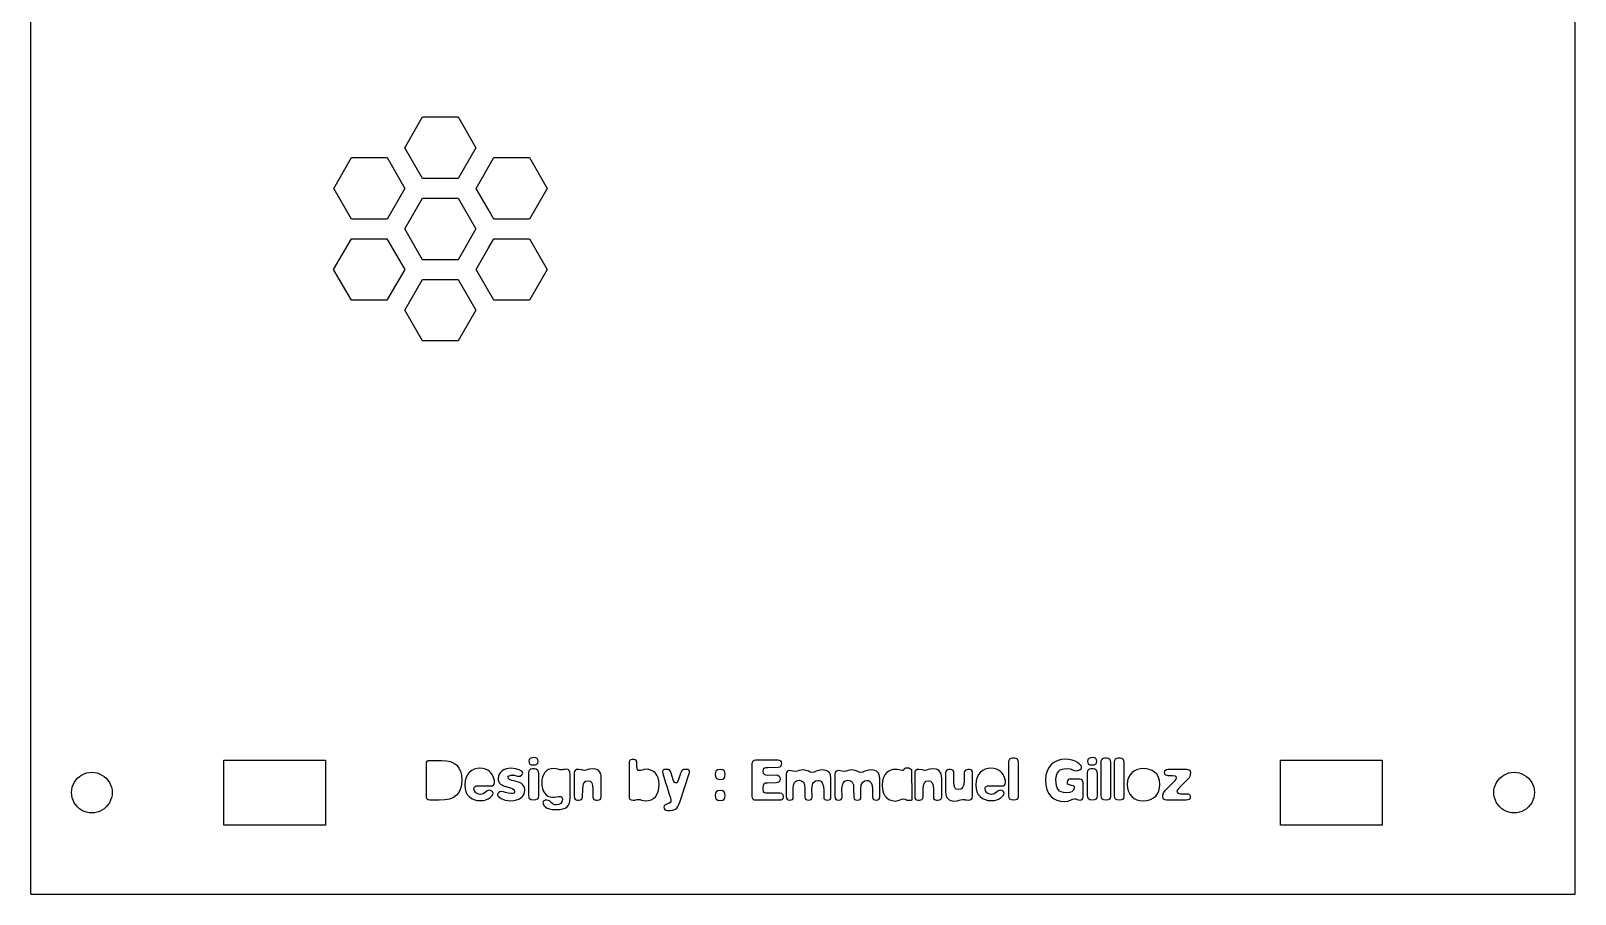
# Model space of a CAD drawing. Header units: metres. Extents: x -1381 to -1183, y -152 to 188.
# Drawn here: x -1357.8 to -1205.8, y -151.8 to -66.8 of the extents above; entities that cross this region are included whole.
import ezdxf

# ---------------------------------------------------------------- set-up
doc = ezdxf.new("R2010")
doc.units = ezdxf.units.M

msp = doc.modelspace()

# ---------------------------------------------------------------- linework, layer by layer
at = {"layer": 'COMPONENT0'}
for p, q in [((-1318.91, -139.02, 0), (-1318.89, -138.86, 0)), ((-1318.91, -142.15, 0), (-1318.91, -139.02, 0)), ((-1318.89, -138.86, 0), (-1318.83, -138.75, 0)), ((-1318.83, -138.75, 0), (-1318.72, -138.69, 0)), ((-1318.72, -138.69, 0), (-1318.58, -138.67, 0)), ((-1318.58, -138.67, 0), (-1317.37, -138.67, 0)), ((-1317.37, -138.67, 0), (-1316.93, -138.7, 0)), ((-1316.93, -138.7, 0), (-1316.54, -138.79, 0)), ((-1316.54, -138.79, 0), (-1316.21, -138.94, 0)), ((-1316.21, -138.94, 0), (-1315.92, -139.15, 0)), ((-1315.92, -139.15, 0), (-1315.7, -139.42, 0)), ((-1315.7, -139.42, 0), (-1315.54, -139.74, 0)), ((-1315.54, -139.74, 0), (-1315.45, -140.12, 0)), ((-1308.82, -139.89, 0), (-1308.8, -139.71, 0)), ((-1308.8, -139.71, 0), (-1308.72, -139.58, 0)), ((-1308.72, -139.58, 0), (-1308.61, -139.49, 0)), ((-1308.61, -139.49, 0), (-1308.47, -139.46, 0)), ((-1308.47, -139.46, 0), (-1308.26, -139.46, 0)), ((-1308.26, -139.46, 0), (-1308.09, -139.5, 0)), ((-1308.09, -139.5, 0), (-1307.98, -139.59, 0)), ((-1307.98, -139.59, 0), (-1307.91, -139.75, 0)), ((-1307.91, -139.75, 0), (-1307.88, -139.98, 0)), ((-1286.83, -139.01, 0), (-1286.81, -138.84, 0)), ((-1286.83, -142.19, 0), (-1286.83, -139.01, 0)), ((-1286.81, -138.84, 0), (-1286.74, -138.72, 0)), ((-1286.74, -138.72, 0), (-1286.64, -138.65, 0)), ((-1286.64, -138.65, 0), (-1286.49, -138.63, 0)), ((-1286.49, -138.63, 0), (-1284.31, -138.63, 0)), ((-1285.74, -139.55, 0), (-1285.78, -139.73, 0)), ((-1285.78, -139.73, 0), (-1285.75, -139.92, 0)), ((-1285.63, -139.45, 0), (-1285.74, -139.55, 0)), ((-1285.48, -139.4, 0), (-1285.63, -139.45, 0)), ((-1285.29, -139.39, 0), (-1285.48, -139.4, 0)), ((-1284.28, -139.37, 0), (-1285.29, -139.39, 0)), ((-1284.31, -138.63, 0), (-1284.15, -138.65, 0)), ((-1284.13, -139.33, 0), (-1284.28, -139.37, 0)), ((-1284.15, -138.65, 0), (-1284.04, -138.71, 0)), ((-1284.03, -139.23, 0), (-1284.13, -139.33, 0)), ((-1284.04, -138.71, 0), (-1283.98, -138.8, 0)), ((-1283.97, -139.09, 0), (-1284.03, -139.23, 0)), ((-1283.98, -138.8, 0), (-1283.95, -138.94, 0)), ((-1283.95, -138.94, 0), (-1283.97, -139.09, 0)), ((-1261.57, -138.8, 0), (-1261.55, -138.66, 0)), ((-1261.57, -142.16, 0), (-1261.57, -138.8, 0)), ((-1261.55, -138.66, 0), (-1261.48, -138.53, 0)), ((-1261.48, -138.53, 0), (-1261.36, -138.45, 0)), ((-1261.36, -138.45, 0), (-1261.22, -138.43, 0)), ((-1261.22, -138.43, 0), (-1261.03, -138.43, 0)), ((-1261.03, -138.43, 0), (-1260.87, -138.45, 0)), ((-1260.87, -138.45, 0), (-1260.75, -138.53, 0)), ((-1260.75, -138.53, 0), (-1260.68, -138.67, 0)), ((-1260.68, -138.67, 0), (-1260.66, -138.86, 0)), ((-1260.66, -138.86, 0), (-1260.66, -142.21, 0)), ((-1253.83, -139.89, 0), (-1253.8, -139.71, 0)), ((-1253.8, -139.71, 0), (-1253.73, -139.58, 0)), ((-1253.73, -139.58, 0), (-1253.62, -139.49, 0)), ((-1253.62, -139.49, 0), (-1253.47, -139.46, 0)), ((-1253.47, -139.46, 0), (-1253.26, -139.46, 0)), ((-1253.26, -139.46, 0), (-1253.1, -139.5, 0)), ((-1253.1, -139.5, 0), (-1252.98, -139.59, 0)), ((-1252.98, -139.59, 0), (-1252.91, -139.75, 0)), ((-1252.91, -139.75, 0), (-1252.89, -139.98, 0)), ((-1252.49, -138.8, 0), (-1252.46, -138.66, 0)), ((-1252.49, -142.16, 0), (-1252.49, -138.8, 0)), ((-1252.46, -138.66, 0), (-1252.39, -138.53, 0)), ((-1252.39, -138.53, 0), (-1252.28, -138.45, 0)), ((-1252.28, -138.45, 0), (-1252.13, -138.43, 0)), ((-1252.13, -138.43, 0), (-1251.95, -138.43, 0)), ((-1251.95, -138.43, 0), (-1251.78, -138.45, 0)), ((-1251.78, -138.45, 0), (-1251.66, -138.53, 0)), ((-1251.66, -138.53, 0), (-1251.59, -138.67, 0)), ((-1251.59, -138.67, 0), (-1251.57, -138.86, 0)), ((-1251.57, -138.86, 0), (-1251.57, -142.21, 0)), ((-1251.17, -138.8, 0), (-1251.15, -138.66, 0)), ((-1251.17, -142.16, 0), (-1251.17, -138.8, 0)), ((-1251.15, -138.66, 0), (-1251.07, -138.53, 0)), ((-1251.07, -138.53, 0), (-1250.96, -138.45, 0)), ((-1250.96, -138.45, 0), (-1250.82, -138.43, 0)), ((-1250.82, -138.43, 0), (-1250.63, -138.43, 0)), ((-1250.63, -138.43, 0), (-1250.47, -138.45, 0)), ((-1250.47, -138.45, 0), (-1250.35, -138.53, 0)), ((-1250.35, -138.53, 0), (-1250.28, -138.67, 0)), ((-1250.28, -138.67, 0), (-1250.26, -138.86, 0)), ((-1250.26, -138.86, 0), (-1250.26, -142.21, 0)), ((-1246.24, -139.86, 0), (-1246.22, -139.73, 0)), ((-1246.22, -139.73, 0), (-1246.16, -139.63, 0)), ((-1246.16, -139.63, 0), (-1246.05, -139.57, 0)), ((-1246.05, -139.57, 0), (-1245.9, -139.55, 0)), ((-1245.9, -139.55, 0), (-1244.06, -139.55, 0)), ((-1244.06, -139.55, 0), (-1243.92, -139.57, 0)), ((-1243.92, -139.57, 0), (-1243.8, -139.62, 0)), ((-1243.8, -139.62, 0), (-1243.72, -139.73, 0)), ((-1243.72, -139.73, 0), (-1243.7, -139.87, 0)), ((-1315.45, -141.05, 0), (-1315.54, -141.48, 0)), ((-1315.45, -140.12, 0), (-1315.41, -140.54, 0)), ((-1315.41, -140.54, 0), (-1315.45, -141.05, 0)), ((-1308.82, -142.08, 0), (-1308.82, -139.89, 0)), ((-1307.88, -139.98, 0), (-1307.88, -142.17, 0)), ((-1285.76, -141.14, 0), (-1285.79, -141.37, 0)), ((-1285.68, -141, 0), (-1285.76, -141.14, 0)), ((-1285.75, -139.92, 0), (-1285.67, -140.03, 0)), ((-1285.54, -140.92, 0), (-1285.68, -141, 0)), ((-1285.67, -140.03, 0), (-1285.54, -140.09, 0)), ((-1285.54, -140.09, 0), (-1285.34, -140.11, 0)), ((-1285.34, -140.9, 0), (-1285.54, -140.92, 0)), ((-1285.34, -140.11, 0), (-1284.45, -140.09, 0)), ((-1284.45, -140.88, 0), (-1285.34, -140.9, 0)), ((-1284.45, -140.09, 0), (-1284.3, -140.12, 0)), ((-1284.3, -140.85, 0), (-1284.45, -140.88, 0)), ((-1284.3, -140.12, 0), (-1284.18, -140.22, 0)), ((-1284.18, -140.77, 0), (-1284.3, -140.85, 0)), ((-1284.18, -140.22, 0), (-1284.11, -140.35, 0)), ((-1284.11, -140.64, 0), (-1284.18, -140.77, 0)), ((-1284.11, -140.35, 0), (-1284.08, -140.5, 0)), ((-1284.08, -140.5, 0), (-1284.11, -140.64, 0)), ((-1253.83, -142.08, 0), (-1253.83, -139.89, 0)), ((-1252.89, -139.98, 0), (-1252.89, -142.17, 0)), ((-1246.21, -140.01, 0), (-1246.24, -139.86, 0)), ((-1246.12, -140.11, 0), (-1246.21, -140.01, 0)), ((-1246.16, -141.61, 0), (-1245.2, -140.64, 0)), ((-1246, -140.16, 0), (-1246.12, -140.11, 0)), ((-1245.88, -140.18, 0), (-1246, -140.16, 0)), ((-1245.45, -140.18, 0), (-1245.88, -140.18, 0)), ((-1245.17, -140.23, 0), (-1245.45, -140.18, 0)), ((-1245.2, -140.64, 0), (-1245.1, -140.52, 0)), ((-1245.1, -140.29, 0), (-1245.17, -140.23, 0)), ((-1245.07, -140.38, 0), (-1245.1, -140.29, 0)), ((-1245.1, -140.52, 0), (-1245.07, -140.38, 0)), ((-1244.67, -141.24, 0), (-1244.94, -141.53, 0)), ((-1243.96, -140.52, 0), (-1244.67, -141.24, 0)), ((-1243.84, -140.4, 0), (-1243.96, -140.52, 0)), ((-1243.76, -140.27, 0), (-1243.84, -140.4, 0)), ((-1243.71, -140.1, 0), (-1243.76, -140.27, 0)), ((-1243.7, -139.87, 0), (-1243.71, -140.1, 0)), ((-1318.89, -142.37, 0), (-1318.91, -142.15, 0)), ((-1318.83, -142.5, 0), (-1318.89, -142.37, 0)), ((-1318.72, -142.57, 0), (-1318.83, -142.5, 0)), ((-1318.56, -142.6, 0), (-1318.72, -142.57, 0)), ((-1317.64, -142.6, 0), (-1318.56, -142.6, 0)), ((-1317.1, -142.57, 0), (-1317.64, -142.6, 0)), ((-1316.63, -142.48, 0), (-1317.1, -142.57, 0)), ((-1316.25, -142.33, 0), (-1316.63, -142.48, 0)), ((-1315.94, -142.11, 0), (-1316.25, -142.33, 0)), ((-1315.7, -141.83, 0), (-1315.94, -142.11, 0)), ((-1315.54, -141.48, 0), (-1315.7, -141.83, 0)), ((-1308.8, -142.3, 0), (-1308.82, -142.08, 0)), ((-1308.74, -142.47, 0), (-1308.8, -142.3, 0)), ((-1308.6, -142.56, 0), (-1308.74, -142.47, 0)), ((-1308.35, -142.6, 0), (-1308.6, -142.56, 0)), ((-1308.15, -142.57, 0), (-1308.35, -142.6, 0)), ((-1308, -142.49, 0), (-1308.15, -142.57, 0)), ((-1307.91, -142.36, 0), (-1308, -142.49, 0)), ((-1307.88, -142.17, 0), (-1307.91, -142.36, 0)), ((-1286.81, -142.38, 0), (-1286.83, -142.19, 0)), ((-1286.74, -142.51, 0), (-1286.81, -142.38, 0)), ((-1286.63, -142.58, 0), (-1286.74, -142.51, 0)), ((-1286.46, -142.6, 0), (-1286.63, -142.58, 0)), ((-1284.22, -142.6, 0), (-1286.46, -142.6, 0)), ((-1285.79, -141.37, 0), (-1285.79, -141.53, 0)), ((-1285.79, -141.53, 0), (-1285.75, -141.72, 0)), ((-1285.75, -141.72, 0), (-1285.64, -141.83, 0)), ((-1285.64, -141.83, 0), (-1285.48, -141.87, 0)), ((-1285.48, -141.87, 0), (-1285.27, -141.88, 0)), ((-1285.27, -141.88, 0), (-1284.11, -141.86, 0)), ((-1284.03, -142.58, 0), (-1284.22, -142.6, 0)), ((-1284.11, -141.86, 0), (-1283.96, -141.89, 0)), ((-1283.89, -142.52, 0), (-1284.03, -142.58, 0)), ((-1283.96, -141.89, 0), (-1283.86, -142, 0)), ((-1283.81, -142.43, 0), (-1283.89, -142.52, 0)), ((-1283.86, -142, 0), (-1283.8, -142.14, 0)), ((-1283.78, -142.3, 0), (-1283.81, -142.43, 0)), ((-1283.8, -142.14, 0), (-1283.78, -142.3, 0)), ((-1261.55, -142.35, 0), (-1261.57, -142.16, 0)), ((-1261.47, -142.49, 0), (-1261.55, -142.35, 0)), ((-1261.32, -142.56, 0), (-1261.47, -142.49, 0)), ((-1261.09, -142.59, 0), (-1261.32, -142.56, 0)), ((-1260.9, -142.57, 0), (-1261.09, -142.59, 0)), ((-1260.77, -142.5, 0), (-1260.9, -142.57, 0)), ((-1260.68, -142.38, 0), (-1260.77, -142.5, 0)), ((-1260.66, -142.21, 0), (-1260.68, -142.38, 0)), ((-1253.81, -142.3, 0), (-1253.83, -142.08, 0)), ((-1253.74, -142.47, 0), (-1253.81, -142.3, 0)), ((-1253.6, -142.56, 0), (-1253.74, -142.47, 0)), ((-1253.36, -142.6, 0), (-1253.6, -142.56, 0)), ((-1253.15, -142.57, 0), (-1253.36, -142.6, 0)), ((-1253.01, -142.49, 0), (-1253.15, -142.57, 0)), ((-1252.92, -142.36, 0), (-1253.01, -142.49, 0)), ((-1252.89, -142.17, 0), (-1252.92, -142.36, 0)), ((-1252.46, -142.35, 0), (-1252.49, -142.16, 0)), ((-1252.38, -142.49, 0), (-1252.46, -142.35, 0)), ((-1252.23, -142.56, 0), (-1252.38, -142.49, 0)), ((-1252, -142.59, 0), (-1252.23, -142.56, 0)), ((-1251.81, -142.57, 0), (-1252, -142.59, 0)), ((-1251.68, -142.5, 0), (-1251.81, -142.57, 0)), ((-1251.6, -142.38, 0), (-1251.68, -142.5, 0)), ((-1251.57, -142.21, 0), (-1251.6, -142.38, 0)), ((-1251.14, -142.35, 0), (-1251.17, -142.16, 0)), ((-1251.06, -142.49, 0), (-1251.14, -142.35, 0)), ((-1250.92, -142.56, 0), (-1251.06, -142.49, 0)), ((-1250.69, -142.59, 0), (-1250.92, -142.56, 0)), ((-1250.5, -142.57, 0), (-1250.69, -142.59, 0)), ((-1250.36, -142.5, 0), (-1250.5, -142.57, 0)), ((-1250.28, -142.38, 0), (-1250.36, -142.5, 0)), ((-1250.26, -142.21, 0), (-1250.28, -142.38, 0)), ((-1246.42, -142.09, 0), (-1246.35, -141.86, 0)), ((-1246.42, -142.26, 0), (-1246.42, -142.09, 0)), ((-1246.39, -142.4, 0), (-1246.42, -142.26, 0)), ((-1246.32, -142.5, 0), (-1246.39, -142.4, 0)), ((-1246.35, -141.86, 0), (-1246.16, -141.61, 0)), ((-1246.2, -142.56, 0), (-1246.32, -142.5, 0)), ((-1246.06, -142.58, 0), (-1246.2, -142.56, 0)), ((-1244.13, -142.58, 0), (-1246.06, -142.58, 0)), ((-1244.94, -141.53, 0), (-1245.04, -141.7, 0)), ((-1245.04, -141.7, 0), (-1245.02, -141.81, 0)), ((-1245.02, -141.81, 0), (-1244.95, -141.89, 0)), ((-1244.95, -141.89, 0), (-1244.85, -141.94, 0)), ((-1244.85, -141.94, 0), (-1244.71, -141.95, 0)), ((-1244.71, -141.95, 0), (-1244.06, -141.95, 0)), ((-1243.95, -142.56, 0), (-1244.13, -142.58, 0)), ((-1244.06, -141.95, 0), (-1243.91, -141.97, 0)), ((-1243.82, -142.51, 0), (-1243.95, -142.56, 0)), ((-1243.91, -141.97, 0), (-1243.8, -142.04, 0)), ((-1243.74, -142.41, 0), (-1243.82, -142.51, 0)), ((-1243.8, -142.04, 0), (-1243.73, -142.15, 0)), ((-1243.71, -142.28, 0), (-1243.74, -142.41, 0)), ((-1243.73, -142.15, 0), (-1243.71, -142.28, 0))]:
    msp.add_line(p, q, dxfattribs=at)
for points in [[(-1312.22, -141.01, 0), (-1312.19, -140.84, 0), (-1312.21, -140.65, 0), (-1312.29, -140.37, 0), (-1312.44, -140.06, 0), (-1312.55, -139.9, 0), (-1312.7, -139.76, 0), (-1312.87, -139.63, 0), (-1313.09, -139.54, 0), (-1313.34, -139.47, 0), (-1313.64, -139.45, 0), (-1313.92, -139.47, 0), (-1314.19, -139.54, 0), (-1314.44, -139.66, 0), (-1314.67, -139.83, 0), (-1314.85, -140.06, 0), (-1315, -140.34, 0), (-1315.09, -140.69, 0), (-1315.13, -141.1, 0), (-1315.1, -141.46, 0), (-1315.01, -141.76, 0), (-1314.88, -142.03, 0), (-1314.7, -142.24, 0), (-1314.48, -142.41, 0), (-1314.22, -142.53, 0), (-1313.94, -142.61, 0), (-1313.63, -142.63, 0), (-1313.32, -142.61, 0), (-1313.05, -142.54, 0), (-1312.83, -142.45, 0), (-1312.64, -142.34, 0), (-1312.4, -142.1, 0), (-1312.32, -141.91, 0), (-1312.36, -141.81, 0), (-1312.45, -141.71, 0), (-1312.58, -141.64, 0), (-1312.72, -141.61, 0), (-1312.83, -141.63, 0), (-1312.92, -141.67, 0), (-1313.1, -141.81, 0), (-1313.31, -141.96, 0), (-1313.44, -142, 0), (-1313.61, -142.02, 0), (-1313.84, -141.97, 0), (-1314.03, -141.85, 0), (-1314.17, -141.67, 0), (-1314.22, -141.48, 0), (-1314.2, -141.35, 0), (-1314.12, -141.25, 0), (-1313.99, -141.19, 0), (-1313.81, -141.18, 0), (-1312.86, -141.18, 0), (-1312.59, -141.18, 0), (-1312.41, -141.16, 0), (-1312.29, -141.11, 0), (-1312.22, -141.01, 0)], [(-1310.42, -140.12, 0), (-1310.48, -140.13, 0), (-1310.24, -140.14, 0), (-1310.08, -140.19, 0), (-1309.94, -140.23, 0), (-1309.78, -140.24, 0), (-1309.66, -140.21, 0), (-1309.54, -140.14, 0), (-1309.46, -140.04, 0), (-1309.42, -139.92, 0), (-1309.44, -139.83, 0), (-1309.51, -139.74, 0), (-1309.77, -139.59, 0), (-1310.14, -139.49, 0), (-1310.59, -139.45, 0), (-1310.83, -139.46, 0), (-1311.06, -139.51, 0), (-1311.27, -139.6, 0), (-1311.46, -139.71, 0), (-1311.62, -139.85, 0), (-1311.74, -140.02, 0), (-1311.82, -140.22, 0), (-1311.85, -140.44, 0), (-1311.83, -140.62, 0), (-1311.78, -140.77, 0), (-1311.7, -140.9, 0), (-1311.6, -141.01, 0), (-1311.32, -141.18, 0), (-1310.98, -141.29, 0), (-1310.63, -141.38, 0), (-1310.39, -141.46, 0), (-1310.26, -141.57, 0), (-1310.22, -141.75, 0), (-1310.24, -141.84, 0), (-1310.28, -141.9, 0), (-1310.37, -141.93, 0), (-1310.53, -141.94, 0), (-1310.87, -141.91, 0), (-1311.12, -141.84, 0), (-1311.32, -141.77, 0), (-1311.54, -141.73, 0), (-1311.66, -141.76, 0), (-1311.78, -141.83, 0), (-1311.87, -141.93, 0), (-1311.89, -142.06, 0), (-1311.87, -142.15, 0), (-1311.8, -142.24, 0), (-1311.55, -142.43, 0), (-1311.14, -142.59, 0), (-1310.88, -142.63, 0), (-1310.59, -142.65, 0), (-1310.31, -142.63, 0), (-1310.04, -142.57, 0), (-1309.81, -142.48, 0), (-1309.6, -142.37, 0), (-1309.44, -142.22, 0), (-1309.31, -142.03, 0), (-1309.24, -141.83, 0), (-1309.21, -141.59, 0), (-1309.26, -141.3, 0), (-1309.43, -141.04, 0), (-1309.56, -140.94, 0), (-1309.73, -140.85, 0), (-1310.17, -140.71, 0), (-1310.51, -140.64, 0), (-1310.72, -140.55, 0), (-1310.83, -140.45, 0), (-1310.86, -140.3, 0), (-1310.84, -140.23, 0), (-1310.76, -140.18, 0), (-1310.57, -140.13, 0), (-1310.42, -140.12, 0)], [(-1307.93, -138.94, 0), (-1307.9, -138.75, 0), (-1307.92, -138.61, 0), (-1308, -138.5, 0), (-1308.14, -138.42, 0), (-1308.36, -138.4, 0), (-1308.54, -138.42, 0), (-1308.69, -138.48, 0), (-1308.79, -138.59, 0), (-1308.82, -138.77, 0), (-1308.8, -138.91, 0), (-1308.72, -139.03, 0), (-1308.58, -139.1, 0), (-1308.36, -139.12, 0), (-1308.18, -139.11, 0), (-1308.03, -139.05, 0), (-1307.93, -138.94, 0)], [(-1304.78, -142.66, 0), (-1304.76, -142.4, 0), (-1304.76, -140.08, 0), (-1304.78, -139.82, 0), (-1304.84, -139.66, 0), (-1304.95, -139.58, 0), (-1305.15, -139.55, 0), (-1305.29, -139.56, 0), (-1305.41, -139.58, 0), (-1305.51, -139.6, 0), (-1305.61, -139.61, 0), (-1305.77, -139.59, 0), (-1305.95, -139.54, 0), (-1306.15, -139.49, 0), (-1306.36, -139.47, 0), (-1306.64, -139.5, 0), (-1306.87, -139.58, 0), (-1307.07, -139.7, 0), (-1307.24, -139.87, 0), (-1307.37, -140.08, 0), (-1307.47, -140.32, 0), (-1307.53, -140.6, 0), (-1307.55, -140.9, 0), (-1307.53, -141.17, 0), (-1307.48, -141.43, 0), (-1307.4, -141.67, 0), (-1307.29, -141.87, 0), (-1307.13, -142.05, 0), (-1306.95, -142.18, 0), (-1306.72, -142.27, 0), (-1306.46, -142.3, 0), (-1306.28, -142.28, 0), (-1306.09, -142.26, 0), (-1305.91, -142.23, 0), (-1305.8, -142.21, 0), (-1305.67, -142.23, 0), (-1305.58, -142.29, 0), (-1305.54, -142.39, 0), (-1305.52, -142.53, 0), (-1305.56, -142.74, 0), (-1305.68, -142.91, 0), (-1305.87, -143.02, 0), (-1306.11, -143.06, 0), (-1306.31, -143.04, 0), (-1306.44, -142.99, 0), (-1306.63, -142.82, 0), (-1306.79, -142.66, 0), (-1306.9, -142.61, 0), (-1307.06, -142.59, 0), (-1307.22, -142.6, 0), (-1307.34, -142.65, 0), (-1307.42, -142.72, 0), (-1307.44, -142.82, 0), (-1307.39, -143.03, 0), (-1307.31, -143.15, 0), (-1307.19, -143.26, 0), (-1307.02, -143.36, 0), (-1306.8, -143.44, 0), (-1306.51, -143.5, 0), (-1306.15, -143.52, 0), (-1305.79, -143.5, 0), (-1305.49, -143.45, 0), (-1305.25, -143.36, 0), (-1305.06, -143.24, 0), (-1304.92, -143.08, 0), (-1304.83, -142.89, 0), (-1304.78, -142.66, 0)], [(-1302.22, -139.55, 0), (-1302.58, -139.49, 0), (-1302.84, -139.52, 0), (-1303.03, -139.57, 0), (-1303.19, -139.62, 0), (-1303.37, -139.65, 0), (-1303.62, -139.6, 0), (-1303.94, -139.56, 0), (-1304.12, -139.58, 0), (-1304.25, -139.65, 0), (-1304.33, -139.75, 0), (-1304.35, -139.9, 0), (-1304.35, -142.23, 0), (-1304.33, -142.39, 0), (-1304.26, -142.5, 0), (-1304.16, -142.57, 0), (-1304.02, -142.59, 0), (-1303.89, -142.59, 0), (-1303.75, -142.57, 0), (-1303.64, -142.51, 0), (-1303.56, -142.41, 0), (-1303.53, -142.26, 0), (-1303.52, -141.52, 0), (-1303.49, -141.15, 0), (-1303.4, -140.89, 0), (-1303.32, -140.8, 0), (-1303.23, -140.73, 0), (-1303.01, -140.68, 0), (-1302.79, -140.73, 0), (-1302.63, -140.88, 0), (-1302.54, -141.13, 0), (-1302.51, -141.49, 0), (-1302.51, -142.26, 0), (-1302.49, -142.41, 0), (-1302.42, -142.51, 0), (-1302.31, -142.57, 0), (-1302.18, -142.59, 0), (-1302.06, -142.59, 0), (-1301.91, -142.57, 0), (-1301.8, -142.51, 0), (-1301.72, -142.41, 0), (-1301.69, -142.26, 0), (-1301.69, -140.43, 0), (-1301.71, -140.19, 0), (-1301.75, -140, 0), (-1301.83, -139.83, 0), (-1301.93, -139.71, 0), (-1302.07, -139.61, 0), (-1302.22, -139.55, 0)], [(-1298.94, -138.8, 0), (-1298.96, -138.94, 0), (-1298.96, -142.12, 0), (-1298.94, -142.35, 0), (-1298.87, -142.49, 0), (-1298.75, -142.56, 0), (-1298.56, -142.59, 0), (-1298.4, -142.58, 0), (-1298.3, -142.55, 0), (-1298.2, -142.52, 0), (-1298.03, -142.51, 0), (-1297.86, -142.53, 0), (-1297.72, -142.58, 0), (-1297.55, -142.63, 0), (-1297.29, -142.66, 0), (-1297.03, -142.63, 0), (-1296.79, -142.56, 0), (-1296.56, -142.43, 0), (-1296.37, -142.25, 0), (-1296.22, -142.02, 0), (-1296.1, -141.74, 0), (-1296.03, -141.41, 0), (-1296, -141.02, 0), (-1296.03, -140.68, 0), (-1296.1, -140.39, 0), (-1296.21, -140.14, 0), (-1296.36, -139.93, 0), (-1296.54, -139.77, 0), (-1296.76, -139.65, 0), (-1297, -139.58, 0), (-1297.26, -139.55, 0), (-1297.48, -139.57, 0), (-1297.65, -139.62, 0), (-1297.8, -139.66, 0), (-1297.94, -139.68, 0), (-1298.05, -139.65, 0), (-1298.12, -139.57, 0), (-1298.17, -139.45, 0), (-1298.18, -139.33, 0), (-1298.18, -138.94, 0), (-1298.2, -138.78, 0), (-1298.27, -138.67, 0), (-1298.36, -138.6, 0), (-1298.48, -138.58, 0), (-1298.66, -138.58, 0), (-1298.8, -138.6, 0), (-1298.89, -138.68, 0), (-1298.94, -138.8, 0)], [(-1295.66, -139.8, 0), (-1295.61, -140.08, 0), (-1295.54, -140.3, 0), (-1295.39, -140.75, 0), (-1295.21, -141.31, 0), (-1295.03, -141.89, 0), (-1294.89, -142.35, 0), (-1294.84, -142.59, 0), (-1294.86, -142.71, 0), (-1294.92, -142.82, 0), (-1295.03, -142.91, 0), (-1295.18, -142.96, 0), (-1295.32, -143, 0), (-1295.42, -143.07, 0), (-1295.49, -143.16, 0), (-1295.52, -143.29, 0), (-1295.49, -143.42, 0), (-1295.43, -143.52, 0), (-1295.33, -143.58, 0), (-1295.2, -143.6, 0), (-1294.91, -143.6, 0), (-1294.64, -143.58, 0), (-1294.39, -143.46, 0), (-1294.27, -143.36, 0), (-1294.15, -143.21, 0), (-1294.05, -143.02, 0), (-1293.96, -142.77, 0), (-1293.03, -139.96, 0), (-1293.01, -139.88, 0), (-1293.01, -139.77, 0), (-1293.02, -139.69, 0), (-1293.08, -139.62, 0), (-1293.17, -139.57, 0), (-1293.26, -139.56, 0), (-1293.46, -139.56, 0), (-1293.61, -139.58, 0), (-1293.73, -139.64, 0), (-1293.81, -139.73, 0), (-1293.87, -139.86, 0), (-1294.08, -140.55, 0), (-1294.18, -140.79, 0), (-1294.23, -140.87, 0), (-1294.31, -140.89, 0), (-1294.39, -140.89, 0), (-1294.47, -140.84, 0), (-1294.55, -140.74, 0), (-1294.61, -140.57, 0), (-1294.81, -139.93, 0), (-1294.87, -139.77, 0), (-1294.95, -139.65, 0), (-1295.06, -139.58, 0), (-1295.19, -139.56, 0), (-1295.4, -139.56, 0), (-1295.52, -139.57, 0), (-1295.62, -139.65, 0), (-1295.66, -139.8, 0)], [(-1289.52, -140.27, 0), (-1289.49, -140.06, 0), (-1289.52, -139.84, 0), (-1289.58, -139.69, 0), (-1289.73, -139.59, 0), (-1289.97, -139.56, 0), (-1290.22, -139.59, 0), (-1290.37, -139.69, 0), (-1290.44, -139.84, 0), (-1290.47, -140.06, 0), (-1290.44, -140.3, 0), (-1290.35, -140.45, 0), (-1290.2, -140.51, 0), (-1289.97, -140.54, 0), (-1289.73, -140.51, 0), (-1289.58, -140.42, 0), (-1289.52, -140.27, 0)], [(-1279.11, -142.41, 0), (-1279.09, -142.28, 0), (-1279.09, -140.46, 0), (-1279.14, -140.09, 0), (-1279.2, -139.94, 0), (-1279.3, -139.82, 0), (-1279.42, -139.73, 0), (-1279.57, -139.66, 0), (-1279.75, -139.62, 0), (-1279.97, -139.6, 0), (-1280.3, -139.65, 0), (-1280.55, -139.74, 0), (-1280.74, -139.83, 0), (-1280.93, -139.87, 0), (-1281.12, -139.83, 0), (-1281.3, -139.74, 0), (-1281.51, -139.65, 0), (-1281.79, -139.6, 0), (-1282.02, -139.63, 0), (-1282.21, -139.68, 0), (-1282.39, -139.73, 0), (-1282.57, -139.76, 0), (-1282.83, -139.72, 0), (-1283.12, -139.68, 0), (-1283.28, -139.7, 0), (-1283.4, -139.76, 0), (-1283.47, -139.86, 0), (-1283.5, -139.99, 0), (-1283.5, -142.24, 0), (-1283.47, -142.39, 0), (-1283.41, -142.5, 0), (-1283.3, -142.56, 0), (-1283.14, -142.58, 0), (-1282.99, -142.56, 0), (-1282.88, -142.51, 0), (-1282.81, -142.41, 0), (-1282.79, -142.28, 0), (-1282.8, -141.45, 0), (-1282.77, -141.1, 0), (-1282.66, -140.84, 0), (-1282.57, -140.75, 0), (-1282.47, -140.68, 0), (-1282.35, -140.64, 0), (-1282.22, -140.63, 0), (-1281.97, -140.68, 0), (-1281.87, -140.74, 0), (-1281.79, -140.83, 0), (-1281.69, -141.07, 0), (-1281.65, -141.41, 0), (-1281.64, -142.28, 0), (-1281.62, -142.41, 0), (-1281.55, -142.51, 0), (-1281.44, -142.56, 0), (-1281.29, -142.58, 0), (-1281.14, -142.56, 0), (-1281.03, -142.51, 0), (-1280.96, -142.41, 0), (-1280.94, -142.28, 0), (-1280.95, -141.48, 0), (-1280.91, -141.1, 0), (-1280.86, -140.96, 0), (-1280.79, -140.84, 0), (-1280.6, -140.69, 0), (-1280.36, -140.64, 0), (-1280.23, -140.65, 0), (-1280.12, -140.69, 0), (-1280.03, -140.77, 0), (-1279.95, -140.87, 0), (-1279.84, -141.14, 0), (-1279.8, -141.52, 0), (-1279.79, -142.28, 0), (-1279.77, -142.41, 0), (-1279.7, -142.51, 0), (-1279.59, -142.56, 0), (-1279.44, -142.58, 0), (-1279.28, -142.56, 0), (-1279.17, -142.51, 0), (-1279.11, -142.41, 0)], [(-1274.3, -142.41, 0), (-1274.28, -142.28, 0), (-1274.28, -140.46, 0), (-1274.33, -140.09, 0), (-1274.4, -139.94, 0), (-1274.49, -139.82, 0), (-1274.61, -139.73, 0), (-1274.76, -139.66, 0), (-1274.94, -139.62, 0), (-1275.16, -139.6, 0), (-1275.49, -139.65, 0), (-1275.74, -139.74, 0), (-1275.94, -139.83, 0), (-1276.12, -139.87, 0), (-1276.31, -139.83, 0), (-1276.49, -139.74, 0), (-1276.71, -139.65, 0), (-1276.99, -139.6, 0), (-1277.22, -139.63, 0), (-1277.4, -139.68, 0), (-1277.58, -139.73, 0), (-1277.76, -139.76, 0), (-1278.02, -139.72, 0), (-1278.31, -139.68, 0), (-1278.48, -139.7, 0), (-1278.59, -139.76, 0), (-1278.66, -139.86, 0), (-1278.69, -139.99, 0), (-1278.69, -142.24, 0), (-1278.67, -142.39, 0), (-1278.6, -142.5, 0), (-1278.49, -142.56, 0), (-1278.34, -142.58, 0), (-1278.18, -142.56, 0), (-1278.07, -142.51, 0), (-1278.01, -142.41, 0), (-1277.98, -142.28, 0), (-1278, -141.45, 0), (-1277.96, -141.1, 0), (-1277.85, -140.84, 0), (-1277.77, -140.75, 0), (-1277.67, -140.68, 0), (-1277.55, -140.64, 0), (-1277.41, -140.63, 0), (-1277.16, -140.68, 0), (-1277.07, -140.74, 0), (-1276.99, -140.83, 0), (-1276.88, -141.07, 0), (-1276.85, -141.41, 0), (-1276.84, -142.28, 0), (-1276.81, -142.41, 0), (-1276.75, -142.51, 0), (-1276.64, -142.56, 0), (-1276.48, -142.58, 0), (-1276.33, -142.56, 0), (-1276.22, -142.51, 0), (-1276.15, -142.41, 0), (-1276.13, -142.28, 0), (-1276.14, -141.48, 0), (-1276.1, -141.1, 0), (-1276.05, -140.96, 0), (-1275.98, -140.84, 0), (-1275.79, -140.69, 0), (-1275.56, -140.64, 0), (-1275.43, -140.65, 0), (-1275.31, -140.69, 0), (-1275.22, -140.77, 0), (-1275.14, -140.87, 0), (-1275.03, -141.14, 0), (-1274.99, -141.52, 0), (-1274.98, -142.28, 0), (-1274.96, -142.41, 0), (-1274.89, -142.51, 0), (-1274.78, -142.56, 0), (-1274.63, -142.58, 0), (-1274.48, -142.56, 0), (-1274.37, -142.51, 0), (-1274.3, -142.41, 0)], [(-1272.1, -142.49, 0), (-1271.9, -142.46, 0), (-1271.79, -142.48, 0), (-1271.72, -142.53, 0), (-1271.64, -142.58, 0), (-1271.47, -142.6, 0), (-1271.2, -142.59, 0), (-1271.09, -142.56, 0), (-1271.08, -142.44, 0), (-1271.08, -142.22, 0), (-1271.12, -139.63, 0), (-1271.15, -139.61, 0), (-1271.24, -139.55, 0), (-1271.34, -139.47, 0), (-1271.41, -139.43, 0), (-1271.65, -139.43, 0), (-1271.74, -139.45, 0), (-1271.86, -139.5, 0), (-1271.9, -139.54, 0), (-1271.92, -139.61, 0), (-1271.94, -139.63, 0), (-1272, -139.65, 0), (-1272.06, -139.65, 0), (-1272.1, -139.65, 0), (-1272.25, -139.64, 0), (-1272.39, -139.6, 0), (-1272.56, -139.57, 0), (-1272.78, -139.56, 0), (-1272.98, -139.57, 0), (-1273.19, -139.62, 0), (-1273.4, -139.72, 0), (-1273.6, -139.87, 0), (-1273.77, -140.08, 0), (-1273.91, -140.35, 0), (-1274.01, -140.69, 0), (-1274.04, -141.12, 0), (-1274.01, -141.55, 0), (-1273.91, -141.89, 0), (-1273.77, -142.16, 0), (-1273.59, -142.36, 0), (-1273.39, -142.51, 0), (-1273.18, -142.6, 0), (-1272.77, -142.67, 0), (-1272.49, -142.63, 0), (-1272.28, -142.56, 0), (-1272.1, -142.49, 0)], [(-1268.71, -139.55, 0), (-1269.07, -139.49, 0), (-1269.33, -139.52, 0), (-1269.52, -139.57, 0), (-1269.68, -139.62, 0), (-1269.86, -139.65, 0), (-1270.12, -139.6, 0), (-1270.43, -139.56, 0), (-1270.61, -139.58, 0), (-1270.74, -139.65, 0), (-1270.82, -139.75, 0), (-1270.84, -139.9, 0), (-1270.84, -142.23, 0), (-1270.82, -142.39, 0), (-1270.75, -142.5, 0), (-1270.65, -142.57, 0), (-1270.51, -142.59, 0), (-1270.38, -142.59, 0), (-1270.24, -142.57, 0), (-1270.13, -142.51, 0), (-1270.05, -142.41, 0), (-1270.02, -142.26, 0), (-1270.01, -141.52, 0), (-1269.98, -141.15, 0), (-1269.89, -140.89, 0), (-1269.81, -140.8, 0), (-1269.73, -140.73, 0), (-1269.5, -140.68, 0), (-1269.28, -140.73, 0), (-1269.12, -140.88, 0), (-1269.03, -141.13, 0), (-1269, -141.49, 0), (-1269, -142.26, 0), (-1268.98, -142.41, 0), (-1268.91, -142.51, 0), (-1268.8, -142.57, 0), (-1268.68, -142.59, 0), (-1268.55, -142.59, 0), (-1268.41, -142.57, 0), (-1268.29, -142.51, 0), (-1268.21, -142.41, 0), (-1268.18, -142.26, 0), (-1268.18, -140.43, 0), (-1268.2, -140.19, 0), (-1268.24, -140, 0), (-1268.32, -139.83, 0), (-1268.43, -139.71, 0), (-1268.56, -139.61, 0), (-1268.71, -139.55, 0)], [(-1267.12, -142.65, 0), (-1266.92, -142.67, 0), (-1266.65, -142.64, 0), (-1266.48, -142.59, 0), (-1266.33, -142.54, 0), (-1266.12, -142.51, 0), (-1265.98, -142.53, 0), (-1265.87, -142.55, 0), (-1265.75, -142.57, 0), (-1265.56, -142.58, 0), (-1265.39, -142.56, 0), (-1265.25, -142.5, 0), (-1265.17, -142.4, 0), (-1265.14, -142.26, 0), (-1265.14, -139.93, 0), (-1265.16, -139.77, 0), (-1265.22, -139.66, 0), (-1265.32, -139.59, 0), (-1265.46, -139.57, 0), (-1265.59, -139.57, 0), (-1265.75, -139.59, 0), (-1265.87, -139.65, 0), (-1265.93, -139.75, 0), (-1265.96, -139.9, 0), (-1265.98, -140.7, 0), (-1266.02, -141.07, 0), (-1266.12, -141.33, 0), (-1266.2, -141.43, 0), (-1266.29, -141.49, 0), (-1266.53, -141.55, 0), (-1266.75, -141.5, 0), (-1266.84, -141.44, 0), (-1266.9, -141.36, 0), (-1266.97, -141.13, 0), (-1267, -140.8, 0), (-1266.98, -139.9, 0), (-1267, -139.75, 0), (-1267.07, -139.65, 0), (-1267.18, -139.59, 0), (-1267.31, -139.57, 0), (-1267.49, -139.57, 0), (-1267.61, -139.59, 0), (-1267.71, -139.65, 0), (-1267.78, -139.76, 0), (-1267.8, -139.9, 0), (-1267.8, -141.8, 0), (-1267.78, -141.99, 0), (-1267.74, -142.16, 0), (-1267.67, -142.31, 0), (-1267.58, -142.43, 0), (-1267.45, -142.54, 0), (-1267.3, -142.61, 0), (-1267.12, -142.65, 0)], [(-1261.92, -141.01, 0), (-1261.9, -140.84, 0), (-1261.91, -140.65, 0), (-1261.99, -140.37, 0), (-1262.14, -140.06, 0), (-1262.25, -139.9, 0), (-1262.4, -139.76, 0), (-1262.58, -139.63, 0), (-1262.79, -139.54, 0), (-1263.04, -139.47, 0), (-1263.34, -139.45, 0), (-1263.62, -139.47, 0), (-1263.89, -139.54, 0), (-1264.14, -139.66, 0), (-1264.37, -139.83, 0), (-1264.55, -140.06, 0), (-1264.7, -140.34, 0), (-1264.8, -140.69, 0), (-1264.83, -141.1, 0), (-1264.8, -141.46, 0), (-1264.71, -141.76, 0), (-1264.58, -142.03, 0), (-1264.4, -142.24, 0), (-1264.18, -142.41, 0), (-1263.92, -142.53, 0), (-1263.64, -142.61, 0), (-1263.33, -142.63, 0), (-1263.02, -142.61, 0), (-1262.75, -142.54, 0), (-1262.53, -142.45, 0), (-1262.34, -142.34, 0), (-1262.1, -142.1, 0), (-1262.02, -141.91, 0), (-1262.06, -141.81, 0), (-1262.15, -141.71, 0), (-1262.28, -141.64, 0), (-1262.42, -141.61, 0), (-1262.53, -141.63, 0), (-1262.62, -141.67, 0), (-1262.8, -141.81, 0), (-1263.01, -141.96, 0), (-1263.14, -142, 0), (-1263.31, -142.02, 0), (-1263.54, -141.97, 0), (-1263.73, -141.85, 0), (-1263.87, -141.67, 0), (-1263.92, -141.48, 0), (-1263.9, -141.35, 0), (-1263.82, -141.25, 0), (-1263.69, -141.19, 0), (-1263.51, -141.18, 0), (-1262.56, -141.18, 0), (-1262.29, -141.18, 0), (-1262.11, -141.16, 0), (-1261.99, -141.11, 0), (-1261.92, -141.01, 0)], [(-1254.42, -139.42, 0), (-1254.41, -139.34, 0), (-1254.43, -139.25, 0), (-1254.51, -139.14, 0), (-1254.64, -139.01, 0), (-1254.82, -138.88, 0), (-1255.05, -138.76, 0), (-1255.33, -138.65, 0), (-1255.66, -138.58, 0), (-1256.04, -138.56, 0), (-1256.4, -138.59, 0), (-1256.75, -138.68, 0), (-1257.08, -138.83, 0), (-1257.37, -139.05, 0), (-1257.61, -139.34, 0), (-1257.8, -139.7, 0), (-1257.92, -140.13, 0), (-1257.96, -140.63, 0), (-1257.93, -141.12, 0), (-1257.83, -141.55, 0), (-1257.66, -141.91, 0), (-1257.45, -142.2, 0), (-1257.18, -142.42, 0), (-1256.86, -142.58, 0), (-1256.5, -142.68, 0), (-1256.11, -142.71, 0), (-1255.76, -142.67, 0), (-1255.51, -142.58, 0), (-1255.3, -142.49, 0), (-1255.1, -142.45, 0), (-1254.98, -142.47, 0), (-1254.85, -142.52, 0), (-1254.72, -142.57, 0), (-1254.55, -142.59, 0), (-1254.44, -142.57, 0), (-1254.35, -142.51, 0), (-1254.29, -142.42, 0), (-1254.27, -142.28, 0), (-1254.27, -140.89, 0), (-1254.29, -140.72, 0), (-1254.35, -140.61, 0), (-1254.44, -140.54, 0), (-1254.58, -140.51, 0), (-1255.46, -140.51, 0), (-1255.63, -140.53, 0), (-1255.74, -140.59, 0), (-1255.81, -140.68, 0), (-1255.84, -140.81, 0), (-1255.82, -140.93, 0), (-1255.75, -141.01, 0), (-1255.63, -141.06, 0), (-1255.44, -141.1, 0), (-1255.24, -141.15, 0), (-1255.15, -141.23, 0), (-1255.14, -141.32, 0), (-1255.15, -141.42, 0), (-1255.2, -141.61, 0), (-1255.36, -141.75, 0), (-1255.61, -141.83, 0), (-1255.96, -141.86, 0), (-1256.21, -141.84, 0), (-1256.42, -141.78, 0), (-1256.59, -141.69, 0), (-1256.72, -141.55, 0), (-1256.81, -141.38, 0), (-1256.88, -141.16, 0), (-1256.92, -140.89, 0), (-1256.94, -140.58, 0), (-1256.92, -140.3, 0), (-1256.86, -140.07, 0), (-1256.77, -139.88, 0), (-1256.66, -139.73, 0), (-1256.51, -139.61, 0), (-1256.34, -139.54, 0), (-1256.15, -139.49, 0), (-1255.94, -139.48, 0), (-1255.53, -139.51, 0), (-1255.28, -139.59, 0), (-1255.1, -139.66, 0), (-1254.93, -139.7, 0), (-1254.78, -139.67, 0), (-1254.61, -139.6, 0), (-1254.47, -139.49, 0), (-1254.42, -139.42, 0)], [(-1252.93, -138.94, 0), (-1252.9, -138.75, 0), (-1252.93, -138.61, 0), (-1253.01, -138.5, 0), (-1253.15, -138.42, 0), (-1253.37, -138.4, 0), (-1253.54, -138.42, 0), (-1253.69, -138.48, 0), (-1253.79, -138.59, 0), (-1253.83, -138.77, 0), (-1253.8, -138.91, 0), (-1253.73, -139.03, 0), (-1253.59, -139.1, 0), (-1253.37, -139.12, 0), (-1253.19, -139.11, 0), (-1253.04, -139.05, 0), (-1252.93, -138.94, 0)], [(-1246.73, -141.37, 0), (-1246.7, -141.05, 0), (-1246.74, -140.65, 0), (-1246.85, -140.31, 0), (-1247.02, -140.04, 0), (-1247.23, -139.83, 0), (-1247.48, -139.67, 0), (-1247.75, -139.56, 0), (-1248.04, -139.5, 0), (-1248.32, -139.48, 0), (-1248.62, -139.5, 0), (-1248.92, -139.57, 0), (-1249.19, -139.69, 0), (-1249.43, -139.86, 0), (-1249.63, -140.08, 0), (-1249.79, -140.35, 0), (-1249.89, -140.68, 0), (-1249.93, -141.06, 0), (-1249.9, -141.42, 0), (-1249.8, -141.74, 0), (-1249.66, -142.01, 0), (-1249.47, -142.24, 0), (-1249.24, -142.41, 0), (-1248.97, -142.54, 0), (-1248.67, -142.62, 0), (-1248.34, -142.64, 0), (-1247.96, -142.61, 0), (-1247.62, -142.52, 0), (-1247.34, -142.37, 0), (-1247.11, -142.18, 0), (-1246.93, -141.95, 0), (-1246.8, -141.68, 0), (-1246.73, -141.37, 0)], [(-1289.52, -142.34, 0), (-1289.49, -142.13, 0), (-1289.52, -141.92, 0), (-1289.59, -141.76, 0), (-1289.74, -141.67, 0), (-1289.99, -141.64, 0), (-1290.23, -141.67, 0), (-1290.37, -141.76, 0), (-1290.45, -141.92, 0), (-1290.47, -142.13, 0), (-1290.44, -142.35, 0), (-1290.37, -142.5, 0), (-1290.22, -142.58, 0), (-1289.97, -142.61, 0), (-1289.73, -142.58, 0), (-1289.58, -142.49, 0), (-1289.52, -142.34, 0)]]:
    msp.add_polyline3d(points, dxfattribs=at)
at = {"layer": 'Layer0'}
for p, q in [((-1357.84, -151.84, 0.03), (-1357.84, 24.16, 0.03)), ((-1205.84, -151.84, 0.03), (-1205.84, 24.16, 0.03)), ((-1321.03, -78.34, 0.03), (-1319.28, -75.31, 0.03)), ((-1319.28, -75.31, 0.03), (-1315.78, -75.31, 0.03)), ((-1315.78, -75.31, 0.03), (-1314.03, -78.34, 0.03)), ((-1319.28, -81.37, 0.03), (-1321.03, -78.34, 0.03)), ((-1314.03, -78.34, 0.03), (-1315.78, -81.37, 0.03)), ((-1328.02, -82.36, 0.03), (-1326.27, -79.32, 0.03)), ((-1326.27, -79.32, 0.03), (-1322.77, -79.32, 0.03)), ((-1322.77, -79.32, 0.03), (-1321.02, -82.36, 0.03)), ((-1314.02, -82.36, 0.03), (-1312.27, -79.32, 0.03)), ((-1312.27, -79.32, 0.03), (-1308.77, -79.32, 0.03)), ((-1308.77, -79.32, 0.03), (-1307.02, -82.36, 0.03)), ((-1315.78, -81.37, 0.03), (-1319.28, -81.37, 0.03)), ((-1326.27, -85.39, 0.03), (-1328.02, -82.36, 0.03)), ((-1321.02, -82.36, 0.03), (-1322.77, -85.39, 0.03)), ((-1321.03, -86.34, 0.03), (-1319.28, -83.31, 0.03)), ((-1319.28, -83.31, 0.03), (-1315.78, -83.31, 0.03)), ((-1315.78, -83.31, 0.03), (-1314.03, -86.34, 0.03)), ((-1312.84, -84.41, 0.03), (-1314.02, -82.36, 0.03)), ((-1307.02, -82.36, 0.03), (-1308.77, -85.39, 0.03)), ((-1312.27, -85.39, 0.03), (-1312.84, -84.41, 0.03)), ((-1322.77, -85.39, 0.03), (-1326.27, -85.39, 0.03)), ((-1319.28, -89.37, 0.03), (-1321.03, -86.34, 0.03)), ((-1314.03, -86.34, 0.03), (-1315.78, -89.37, 0.03)), ((-1308.77, -85.39, 0.03), (-1312.27, -85.39, 0.03)), ((-1328.04, -90.33, 0.03), (-1326.29, -87.3, 0.03)), ((-1326.29, -87.3, 0.03), (-1322.79, -87.3, 0.03)), ((-1322.79, -87.3, 0.03), (-1321.04, -90.33, 0.03)), ((-1312.84, -88.28, 0.03), (-1312.27, -87.3, 0.03)), ((-1312.27, -87.3, 0.03), (-1308.77, -87.3, 0.03)), ((-1308.77, -87.3, 0.03), (-1307.02, -90.33, 0.03)), ((-1315.78, -89.37, 0.03), (-1319.28, -89.37, 0.03)), ((-1314.02, -90.33, 0.03), (-1312.84, -88.28, 0.03)), ((-1326.29, -93.36, 0.03), (-1328.04, -90.33, 0.03)), ((-1321.04, -90.33, 0.03), (-1322.79, -93.36, 0.03)), ((-1312.27, -93.36, 0.03), (-1314.02, -90.33, 0.03)), ((-1307.02, -90.33, 0.03), (-1308.77, -93.36, 0.03)), ((-1321.03, -94.34, 0.03), (-1319.28, -91.31, 0.03)), ((-1319.28, -91.31, 0.03), (-1315.78, -91.31, 0.03)), ((-1315.78, -91.31, 0.03), (-1314.03, -94.34, 0.03)), ((-1322.79, -93.36, 0.03), (-1326.29, -93.36, 0.03)), ((-1308.77, -93.36, 0.03), (-1312.27, -93.36, 0.03)), ((-1319.28, -97.37, 0.03), (-1321.03, -94.34, 0.03)), ((-1314.03, -94.34, 0.03), (-1315.78, -97.37, 0.03)), ((-1315.78, -97.37, 0.03), (-1319.28, -97.37, 0.03)), ((-1352.1, -139.86, 0.03), (-1351.84, -139.84, 0.03)), ((-1351.84, -139.84, 0.03), (-1351.57, -139.86, 0.03)), ((-1338.84, -138.64, 0.03), (-1328.84, -138.64, 0.03)), ((-1338.84, -145.04, 0.03), (-1338.84, -138.64, 0.03)), ((-1328.84, -138.64, 0.03), (-1328.84, -145.04, 0.03)), ((-1234.84, -145.04, 0.03), (-1234.84, -138.64, 0.03)), ((-1234.84, -138.64, 0.03), (-1224.84, -138.64, 0.03)), ((-1224.84, -138.64, 0.03), (-1224.84, -145.04, 0.03)), ((-1212.1, -139.86, 0.03), (-1211.84, -139.84, 0.03)), ((-1211.84, -139.84, 0.03), (-1211.57, -139.86, 0.03)), ((-1353.82, -141.58, 0.03), (-1353.77, -141.32, 0.03)), ((-1353.77, -141.32, 0.03), (-1353.68, -141.07, 0.03)), ((-1353.68, -141.07, 0.03), (-1353.57, -140.84, 0.03)), ((-1353.57, -140.84, 0.03), (-1353.42, -140.62, 0.03)), ((-1353.42, -140.62, 0.03), (-1353.25, -140.42, 0.03)), ((-1353.25, -140.42, 0.03), (-1353.05, -140.25, 0.03)), ((-1353.05, -140.25, 0.03), (-1352.84, -140.11, 0.03)), ((-1352.84, -140.11, 0.03), (-1352.6, -139.99, 0.03)), ((-1352.6, -139.99, 0.03), (-1352.35, -139.91, 0.03)), ((-1352.35, -139.91, 0.03), (-1352.1, -139.86, 0.03)), ((-1351.57, -139.86, 0.03), (-1351.32, -139.91, 0.03)), ((-1351.32, -139.91, 0.03), (-1351.07, -139.99, 0.03)), ((-1351.07, -139.99, 0.03), (-1350.84, -140.11, 0.03)), ((-1350.84, -140.11, 0.03), (-1350.62, -140.25, 0.03)), ((-1350.62, -140.25, 0.03), (-1350.42, -140.42, 0.03)), ((-1350.42, -140.42, 0.03), (-1350.25, -140.62, 0.03)), ((-1350.25, -140.62, 0.03), (-1350.1, -140.84, 0.03)), ((-1350.1, -140.84, 0.03), (-1349.99, -141.07, 0.03)), ((-1349.99, -141.07, 0.03), (-1349.9, -141.32, 0.03)), ((-1349.9, -141.32, 0.03), (-1349.85, -141.58, 0.03)), ((-1213.82, -141.58, 0.03), (-1213.77, -141.32, 0.03)), ((-1213.77, -141.32, 0.03), (-1213.68, -141.07, 0.03)), ((-1213.68, -141.07, 0.03), (-1213.57, -140.84, 0.03)), ((-1213.57, -140.84, 0.03), (-1213.42, -140.62, 0.03)), ((-1213.42, -140.62, 0.03), (-1213.25, -140.42, 0.03)), ((-1213.25, -140.42, 0.03), (-1213.05, -140.25, 0.03)), ((-1213.05, -140.25, 0.03), (-1212.84, -140.11, 0.03)), ((-1212.84, -140.11, 0.03), (-1212.6, -139.99, 0.03)), ((-1212.6, -139.99, 0.03), (-1212.35, -139.91, 0.03)), ((-1212.35, -139.91, 0.03), (-1212.1, -139.86, 0.03)), ((-1211.57, -139.86, 0.03), (-1211.32, -139.91, 0.03)), ((-1211.32, -139.91, 0.03), (-1211.07, -139.99, 0.03)), ((-1211.07, -139.99, 0.03), (-1210.84, -140.11, 0.03)), ((-1210.84, -140.11, 0.03), (-1210.62, -140.25, 0.03)), ((-1210.62, -140.25, 0.03), (-1210.42, -140.42, 0.03)), ((-1210.42, -140.42, 0.03), (-1210.25, -140.62, 0.03)), ((-1210.25, -140.62, 0.03), (-1210.1, -140.84, 0.03)), ((-1210.1, -140.84, 0.03), (-1209.99, -141.07, 0.03)), ((-1209.99, -141.07, 0.03), (-1209.9, -141.32, 0.03)), ((-1209.9, -141.32, 0.03), (-1209.85, -141.58, 0.03)), ((-1353.84, -141.84, 0.03), (-1353.82, -141.58, 0.03)), ((-1353.82, -142.1, 0.03), (-1353.84, -141.84, 0.03)), ((-1353.77, -142.36, 0.03), (-1353.82, -142.1, 0.03)), ((-1353.68, -142.6, 0.03), (-1353.77, -142.36, 0.03)), ((-1353.57, -142.84, 0.03), (-1353.68, -142.6, 0.03)), ((-1353.42, -143.06, 0.03), (-1353.57, -142.84, 0.03)), ((-1350.1, -142.84, 0.03), (-1350.25, -143.06, 0.03)), ((-1349.99, -142.6, 0.03), (-1350.1, -142.84, 0.03)), ((-1349.9, -142.36, 0.03), (-1349.99, -142.6, 0.03)), ((-1349.85, -142.1, 0.03), (-1349.9, -142.36, 0.03)), ((-1349.85, -141.58, 0.03), (-1349.84, -141.84, 0.03)), ((-1349.84, -141.84, 0.03), (-1349.85, -142.1, 0.03)), ((-1213.84, -141.84, 0.03), (-1213.82, -141.58, 0.03)), ((-1213.82, -142.1, 0.03), (-1213.84, -141.84, 0.03)), ((-1213.77, -142.36, 0.03), (-1213.82, -142.1, 0.03)), ((-1213.68, -142.6, 0.03), (-1213.77, -142.36, 0.03)), ((-1213.57, -142.84, 0.03), (-1213.68, -142.6, 0.03)), ((-1213.42, -143.06, 0.03), (-1213.57, -142.84, 0.03)), ((-1210.1, -142.84, 0.03), (-1210.25, -143.06, 0.03)), ((-1209.99, -142.6, 0.03), (-1210.1, -142.84, 0.03)), ((-1209.9, -142.36, 0.03), (-1209.99, -142.6, 0.03)), ((-1209.85, -142.1, 0.03), (-1209.9, -142.36, 0.03)), ((-1209.85, -141.58, 0.03), (-1209.84, -141.84, 0.03)), ((-1209.84, -141.84, 0.03), (-1209.85, -142.1, 0.03)), ((-1353.25, -143.25, 0.03), (-1353.42, -143.06, 0.03)), ((-1353.05, -143.43, 0.03), (-1353.25, -143.25, 0.03)), ((-1352.84, -143.57, 0.03), (-1353.05, -143.43, 0.03)), ((-1352.6, -143.69, 0.02), (-1352.84, -143.57, 0.03)), ((-1352.35, -143.77, 0.02), (-1352.6, -143.69, 0.02)), ((-1352.1, -143.82, 0.02), (-1352.35, -143.77, 0.02)), ((-1351.84, -143.84, 0.02), (-1352.1, -143.82, 0.02)), ((-1351.57, -143.82, 0.02), (-1351.84, -143.84, 0.02)), ((-1351.32, -143.77, 0.02), (-1351.57, -143.82, 0.02)), ((-1351.07, -143.69, 0.02), (-1351.32, -143.77, 0.02)), ((-1350.84, -143.57, 0.03), (-1351.07, -143.69, 0.02)), ((-1350.62, -143.43, 0.03), (-1350.84, -143.57, 0.03)), ((-1350.42, -143.25, 0.03), (-1350.62, -143.43, 0.03)), ((-1350.25, -143.06, 0.03), (-1350.42, -143.25, 0.03)), ((-1213.25, -143.25, 0.03), (-1213.42, -143.06, 0.03)), ((-1213.05, -143.43, 0.03), (-1213.25, -143.25, 0.03)), ((-1212.84, -143.57, 0.03), (-1213.05, -143.43, 0.03)), ((-1212.6, -143.69, 0.02), (-1212.84, -143.57, 0.03)), ((-1212.35, -143.77, 0.02), (-1212.6, -143.69, 0.02)), ((-1212.1, -143.82, 0.02), (-1212.35, -143.77, 0.02)), ((-1211.84, -143.84, 0.02), (-1212.1, -143.82, 0.02)), ((-1211.57, -143.82, 0.02), (-1211.84, -143.84, 0.02)), ((-1211.32, -143.77, 0.02), (-1211.57, -143.82, 0.02)), ((-1211.07, -143.69, 0.02), (-1211.32, -143.77, 0.02)), ((-1210.84, -143.57, 0.03), (-1211.07, -143.69, 0.02)), ((-1210.62, -143.43, 0.03), (-1210.84, -143.57, 0.03)), ((-1210.42, -143.25, 0.03), (-1210.62, -143.43, 0.03)), ((-1210.25, -143.06, 0.03), (-1210.42, -143.25, 0.03)), ((-1328.84, -145.04, 0.03), (-1338.84, -145.04, 0.03)), ((-1224.84, -145.04, 0.03), (-1234.84, -145.04, 0.03)), ((-1357.84, -151.84, 0.03), (-1205.84, -151.84, 0.03))]:
    msp.add_line(p, q, dxfattribs=at)

doc.saveas('drawing.dxf')
